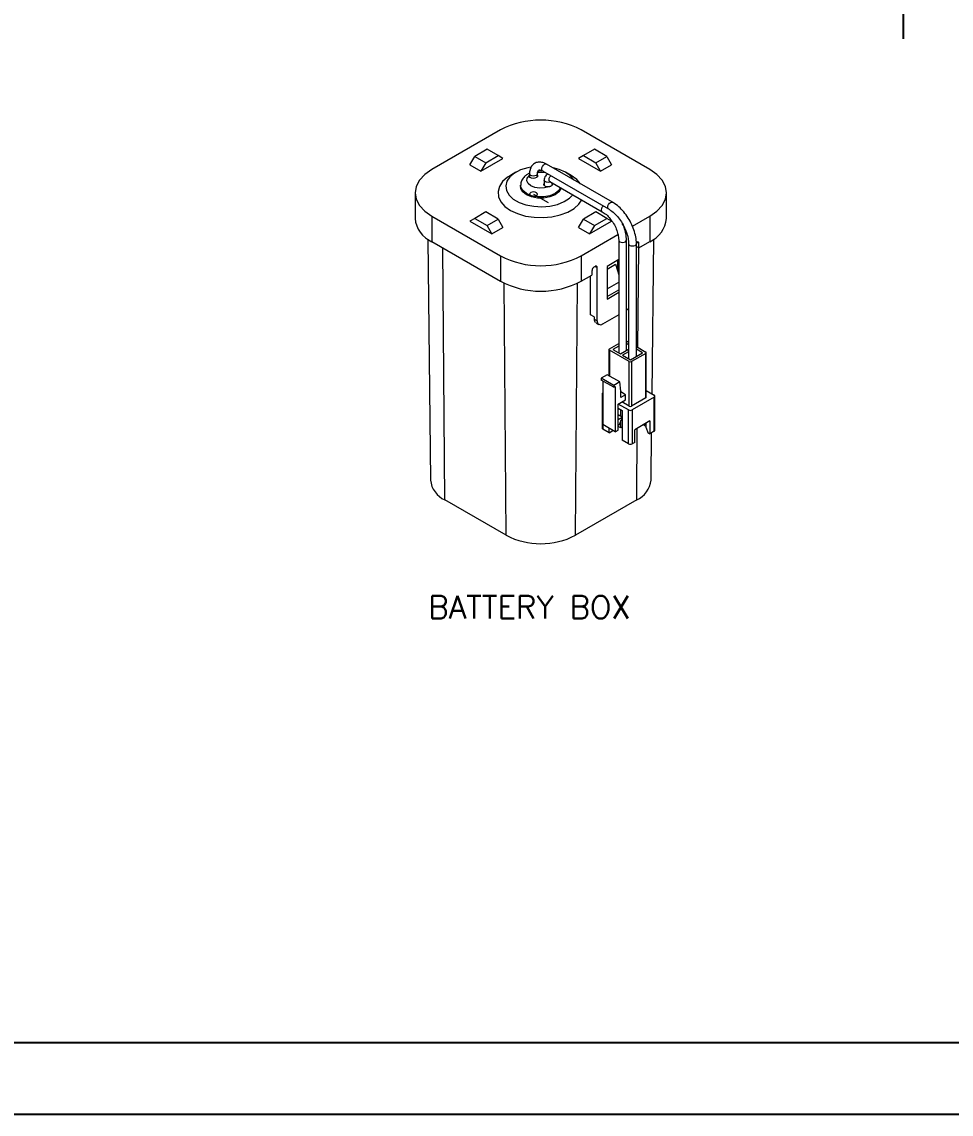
# Model space of a CAD drawing. Extents: x 0 to 594, y -1608 to -1188.
# Drawn here: x 307.3 to 450.5, y -1608 to -1439.7 of the extents above; entities that cross this region are included whole.
import ezdxf

# ---------------------------------------------------------------- set-up
doc = ezdxf.new("R2010")
doc.units = 0
doc.header["$LTSCALE"] = 7
doc.header["$MEASUREMENT"] = 0
doc.linetypes.add('CENTER', pattern=[2, 1.25, -0.25, 0.25, -0.25])
doc.layers.get('0').update_dxf_attribs({"color": 2, "linetype": 'CONTINUOUS'})
doc.layers.add('DIM', color=2, linetype='CONTINUOUS')
doc.layers.add('TXT', color=4, linetype='CONTINUOUS')
doc.styles.add('GHS', font='romans', dxfattribs={"bigfont": 'ghs'})

# ---------------------------------------------------------------- blocks, each defined once
blk = doc.blocks.new('BORDER')
blk.add_line((0, 0), (1, 0))

msp = doc.modelspace()

# ---------------------------------------------------------------- linework, layer by layer
at = {"color": 1, "linetype": 'CENTER'}
msp.add_line((443.18, -1442.32), (443.18, -1325.18), dxfattribs=at)
at = {"color": 7, "linetype": 'Continuous', "lineweight": 15}
for p, q in [((381.07, -1456.36), (370.49, -1462.47)), ((404.09, -1462.47), (393.51, -1456.36)), ((376.37, -1461.72), (377.11, -1460.44)), ((379.03, -1459.33), (377.11, -1460.44)), ((377.11, -1460.44), (378.81, -1461.42)), ((378.07, -1462.7), (381.46, -1460.74)), ((378.81, -1461.42), (380.73, -1460.31)), ((380.73, -1460.31), (379.03, -1459.33)), ((381.46, -1460.74), (380.73, -1460.31)), ((393.85, -1460.31), (393.12, -1460.74)), ((393.12, -1460.74), (396.51, -1462.7)), ((395.55, -1459.33), (393.85, -1460.31)), ((393.85, -1460.31), (395.78, -1461.42)), ((397.47, -1460.44), (395.55, -1459.33)), ((395.78, -1461.42), (397.47, -1460.44)), ((397.47, -1460.44), (398.21, -1461.72)), ((376.37, -1461.72), (378.07, -1462.7)), ((378.81, -1461.42), (378.07, -1462.7)), ((398.33, -1467.5), (388.16, -1461.62)), ((396.51, -1462.7), (395.78, -1461.42)), ((396.51, -1462.7), (398.21, -1461.72)), ((383.47, -1462.88), (382.62, -1463.37)), ((385.56, -1463.12), (385.56, -1463.58)), ((386.76, -1463.58), (386.76, -1463.12)), ((387.56, -1462.66), (397.73, -1468.53)), ((387.82, -1464.1), (387.82, -1464.88)), ((391.96, -1463.37), (391.11, -1462.88)), ((384.17, -1464.89), (384.17, -1465.08)), ((388.68, -1464.29), (388.69, -1464.29)), ((388.69, -1464.29), (396.77, -1468.96)), ((388.7, -1464.3), (388.69, -1464.29)), ((389.02, -1464.76), (389.02, -1464.49)), ((389.25, -1464.62), (389.05, -1464.82)), ((367.91, -1466.06), (367.91, -1469.98)), ((386.16, -1466.26), (388.42, -1467.56)), ((406.67, -1469.98), (406.67, -1466.06)), ((378.81, -1469), (377.11, -1469.98)), ((380.73, -1470.11), (378.81, -1469)), ((395.78, -1469), (393.85, -1470.11)), ((397.47, -1469.98), (395.78, -1469)), ((370.49, -1469.65), (381.07, -1475.76)), ((370.49, -1469.65), (370.49, -1473.57)), ((377.11, -1469.98), (376.37, -1470.4)), ((376.37, -1470.4), (379.77, -1472.36)), ((377.11, -1469.98), (379.03, -1471.09)), ((379.03, -1471.09), (380.73, -1470.11)), ((380.73, -1470.11), (381.46, -1471.38)), ((393.12, -1471.38), (393.85, -1470.11)), ((393.85, -1470.11), (395.55, -1471.09)), ((394.81, -1472.36), (398.21, -1470.4)), ((395.55, -1471.09), (397.47, -1469.98)), ((398.21, -1470.4), (397.47, -1469.98)), ((401.42, -1471.19), (404.09, -1469.65)), ((404.09, -1469.65), (404.09, -1473.57)), ((379.77, -1472.36), (379.03, -1471.09)), ((379.77, -1472.36), (381.46, -1471.38)), ((393.12, -1471.38), (394.81, -1472.36)), ((393.51, -1475.76), (399.18, -1472.49)), ((395.55, -1471.09), (394.81, -1472.36)), ((400.27, -1471.86), (400.37, -1471.8)), ((369.9, -1473.19), (370.29, -1510.31)), ((370.49, -1473.57), (381.07, -1479.68)), ((399.3, -1473.34), (399.3, -1490.73)), ((400.5, -1490.34), (400.5, -1473.34)), ((400.82, -1473.89), (400.82, -1491.61)), ((402.02, -1491.22), (402.02, -1473.89)), ((402.14, -1473.65), (402.42, -1473.82)), ((402.42, -1474.54), (404.09, -1473.57)), ((402.42, -1474.54), (402.42, -1473.82)), ((404.43, -1497.02), (404.69, -1473.19)), ((372.5, -1513.37), (372.21, -1474.57)), ((381.07, -1475.76), (381.07, -1479.68)), ((393.51, -1475.76), (393.51, -1479.68)), ((402.02, -1474.31), (402.42, -1474.54)), ((402.26, -1489.89), (402.38, -1474.51)), ((395.69, -1477.38), (395.47, -1477.51)), ((395.69, -1477.38), (395.97, -1477.54)), ((395.97, -1485.77), (395.97, -1477.54)), ((399.3, -1476.34), (397.5, -1477.38)), ((397.5, -1477.79), (398.78, -1477.05)), ((397.5, -1477.38), (397.5, -1482.41)), ((398.78, -1477.05), (399.3, -1478.66)), ((399.09, -1476.46), (399.09, -1478)), ((393.51, -1479.68), (395.18, -1478.72)), ((394.96, -1484.86), (394.96, -1478.85)), ((395.18, -1478), (395.18, -1478.72)), ((381.95, -1518.82), (381.66, -1479.99)), ((392.63, -1518.82), (392.93, -1479.99)), ((397.5, -1480.83), (399.3, -1479.79)), ((397.5, -1482.03), (399.3, -1480.99)), ((397.5, -1482.41), (399.3, -1481.37)), ((400.78, -1483.97), (400.5, -1484.14)), ((400.78, -1483.97), (400.82, -1483.95)), ((395.52, -1485.18), (394.96, -1484.86)), ((395.52, -1485.18), (395.52, -1485.51)), ((395.52, -1485.51), (395.97, -1485.77)), ((399.3, -1484.83), (396.82, -1486.26)), ((395.8, -1486.08), (396.22, -1486.32)), ((397.86, -1490.09), (399.3, -1489.26)), ((400.5, -1488.87), (400.82, -1489.06)), ((400.82, -1489.45), (400.5, -1489.26)), ((397.79, -1490.19), (397.79, -1494.23)), ((400.92, -1492.05), (397.86, -1490.29)), ((397.86, -1490.29), (397.86, -1494.27)), ((399.3, -1489.66), (398.37, -1490.19)), ((398.37, -1490.19), (399.56, -1490.88)), ((399.56, -1490.88), (400.82, -1490.15)), ((400.82, -1490.54), (399.9, -1491.07)), ((399.9, -1491.07), (401.09, -1491.76)), ((401.09, -1491.76), (402.95, -1490.68)), ((403.46, -1490.78), (401.25, -1492.05)), ((402.02, -1489.75), (403.46, -1490.58)), ((402.95, -1490.68), (402.02, -1490.15)), ((403.46, -1497.64), (403.46, -1490.78)), ((403.53, -1497.54), (403.53, -1490.68)), ((400.92, -1498.91), (400.92, -1492.05)), ((401.25, -1492.05), (401.25, -1498.91)), ((397.54, -1494.08), (396.62, -1494.61)), ((399.46, -1495.19), (397.54, -1494.08)), ((398.54, -1495.72), (396.62, -1494.61)), ((396.62, -1494.61), (396.62, -1494.9)), ((398.54, -1496.01), (396.62, -1494.9)), ((396.84, -1495.03), (396.84, -1501.75)), ((399.46, -1495.19), (398.54, -1495.72)), ((398.54, -1495.72), (398.54, -1496.01)), ((398.54, -1496.01), (398.77, -1495.88)), ((398.77, -1495.88), (398.77, -1502.86)), ((399.61, -1496.59), (399.46, -1495.19)), ((396.73, -1497.05), (396.73, -1502.28)), ((399.61, -1497.57), (399.61, -1496.59)), ((400.35, -1497.15), (399.61, -1496.72)), ((400.35, -1497.15), (399.61, -1497.57)), ((400.35, -1497.93), (400.35, -1497.15)), ((403.46, -1497.64), (401.25, -1498.91)), ((404.76, -1497.54), (401.37, -1499.5)), ((403.53, -1496.5), (404.76, -1497.21)), ((404.76, -1502.77), (404.76, -1497.54)), ((404.88, -1502.6), (404.88, -1497.38)), ((399.22, -1498.59), (400.35, -1497.93)), ((399.22, -1502.6), (399.22, -1498.59)), ((400.8, -1499.5), (399.22, -1498.59)), ((399.22, -1499.24), (399.81, -1499.58)), ((399.61, -1500.5), (399.61, -1499.47)), ((400.92, -1498.91), (399.78, -1498.26)), ((399.81, -1500.62), (399.22, -1500.27)), ((399.22, -1500.97), (399.81, -1500.63)), ((399.81, -1500.64), (399.33, -1501.88)), ((399.61, -1502.28), (399.61, -1501.15)), ((399.81, -1499.58), (399.81, -1504.15)), ((400.8, -1504.73), (400.8, -1499.5)), ((401.37, -1499.5), (401.37, -1504.73)), ((398.77, -1502.86), (396.84, -1501.75)), ((396.84, -1501.75), (396.84, -1502.44)), ((397.83, -1503.01), (396.84, -1502.44)), ((397.83, -1503.01), (397.83, -1502.32)), ((397.83, -1503.01), (398.4, -1502.68)), ((398.4, -1502.65), (398.4, -1502.68)), ((398.77, -1502.86), (399.22, -1502.6)), ((399.22, -1501.95), (399.33, -1501.88)), ((399.61, -1502.28), (399.22, -1502.05)), ((399.81, -1502.16), (399.61, -1502.28)), ((404.08, -1501.2), (401.76, -1502.54)), ((401.76, -1504.5), (401.76, -1502.54)), ((402.08, -1513.37), (402.16, -1502.31)), ((403.52, -1502.05), (403.06, -1501.79)), ((403.27, -1501.67), (403.52, -1501.81)), ((403.52, -1502.27), (403.52, -1501.52)), ((403.52, -1502.27), (403.8, -1502.99)), ((404.08, -1501.2), (404.08, -1503.16)), ((404.76, -1502.77), (404.08, -1503.16)), ((400.8, -1504.73), (399.81, -1504.15)), ((401.76, -1504.5), (401.37, -1504.73)), ((403.8, -1502.99), (404.08, -1503.16)), ((404.29, -1510.31), (404.37, -1502.99)), ((381.95, -1518.82), (372.5, -1513.37)), ((402.08, -1513.37), (392.63, -1518.82))]:
    msp.add_line(p, q, dxfattribs=at)
at = {"color": 7, "linetype": 'Continuous', "lineweight": 15, "flags": 128}
for points in [[(370.49, -1462.47), (369.4, -1463.24), (368.58, -1464.12), (368.08, -1465.07), (367.91, -1466.06), (368.08, -1467.05), (368.58, -1468.01), (369.4, -1468.88), (370.49, -1469.65)], [(385.76, -1462.09), (385.3, -1462.18), (384.19, -1462.53), (383.26, -1463.01), (382.54, -1463.6), (382.08, -1464.27), (381.89, -1464.99), (382, -1465.71), (382.4, -1466.4), (383.06, -1467.01), (383.94, -1467.53), (385.01, -1467.91), (386.2, -1468.13), (387.45, -1468.2), (388.69, -1468.09), (389.85, -1467.83), (390.88, -1467.41), (391.71, -1466.87), (392.23, -1466.34)], [(387.56, -1462.66), (387.56, -1462.66), (387.46, -1462.56), (387.43, -1462.39), (387.46, -1462.18), (387.56, -1461.97), (387.69, -1461.78), (387.86, -1461.65), (388.02, -1461.6), (388.16, -1461.62)], [(391.11, -1462.88), (390.13, -1462.43), (389.04, -1462.13)], [(404.09, -1469.65), (405.19, -1468.88), (406, -1468.01), (406.5, -1467.05), (406.67, -1466.06), (406.5, -1465.07), (406, -1464.12), (405.19, -1463.24), (404.09, -1462.47)], [(382.62, -1463.37), (382.16, -1463.66), (381.41, -1464.33), (380.92, -1465.07), (380.7, -1465.86), (380.77, -1466.66), (381.13, -1467.43), (381.76, -1468.14), (382.62, -1468.76)], [(388.54, -1465.12), (387.86, -1465.3), (387.11, -1465.34), (386.38, -1465.23), (385.76, -1464.98), (385.33, -1464.63), (385.14, -1464.21), (385.21, -1463.77), (385.53, -1463.38)], [(386.76, -1463.32), (386.8, -1463.42), (386.76, -1463.58), (386.61, -1463.71), (386.39, -1463.79), (386.12, -1463.82), (385.86, -1463.77), (385.65, -1463.67), (385.54, -1463.53), (385.53, -1463.38), (385.53, -1463.38)], [(386.76, -1463.12), (386.71, -1463.25), (386.58, -1463.37), (386.39, -1463.44), (386.16, -1463.47), (385.93, -1463.44), (385.74, -1463.37), (385.61, -1463.25), (385.56, -1463.12), (385.56, -1463.12)], [(386.78, -1462.89), (387.47, -1462.86), (388.02, -1462.93)], [(388.81, -1464.37), (388.65, -1464.42), (388.42, -1464.45), (388.19, -1464.42), (388, -1464.35), (387.87, -1464.23), (387.82, -1464.1), (387.82, -1464.1)], [(388.69, -1464.29), (388.69, -1464.29), (388.6, -1464.19), (388.56, -1464.02), (388.6, -1463.81), (388.69, -1463.6), (388.83, -1463.42), (388.84, -1463.4)], [(392.4, -1464.07), (391.89, -1463.44), (391.11, -1462.88)], [(393.43, -1464.67), (392.83, -1463.99), (391.96, -1463.37)], [(390.35, -1465.25), (390.07, -1465.7), (389.5, -1466.16), (388.71, -1466.49), (387.78, -1466.66), (386.8, -1466.66), (385.87, -1466.49), (385.09, -1466.16), (384.51, -1465.7), (384.21, -1465.17), (384.17, -1464.88)], [(390.39, -1465.28), (390.37, -1465.36), (390.07, -1465.9), (389.5, -1466.35), (388.71, -1466.69), (387.78, -1466.86), (386.8, -1466.86), (385.87, -1466.69), (385.09, -1466.35), (384.51, -1465.9), (384.21, -1465.36), (384.17, -1465.08)], [(388.54, -1465.12), (388.27, -1465.11), (388.03, -1465.05), (387.86, -1464.93), (387.78, -1464.78), (387.82, -1464.63)], [(389.02, -1464.63), (389.05, -1464.67), (389.05, -1464.82)], [(382.62, -1468.76), (383.7, -1469.26), (384.93, -1469.62), (386.26, -1469.82), (387.64, -1469.87), (389, -1469.74), (390.29, -1469.46), (391.44, -1469.02), (392.42, -1468.46), (393.17, -1467.79), (393.62, -1467.14)], [(385.63, -1466.09), (385.56, -1466.22), (385.59, -1466.36), (385.7, -1466.48), (385.88, -1466.56), (386.1, -1466.6), (386.34, -1466.59), (386.54, -1466.52), (386.69, -1466.42), (386.76, -1466.29), (386.73, -1466.16), (386.62, -1466.04), (386.44, -1465.95), (386.22, -1465.91), (385.98, -1465.93), (385.78, -1465.99), (385.63, -1466.09)], [(397.73, -1468.53), (397.64, -1468.43), (397.61, -1468.26), (397.64, -1468.05), (397.73, -1467.84), (397.87, -1467.66), (398.03, -1467.52), (398.19, -1467.47), (398.33, -1467.5), (398.33, -1467.5)], [(396.77, -1468.96), (396.68, -1468.85), (396.64, -1468.68), (396.68, -1468.48), (396.77, -1468.27), (396.91, -1468.08), (396.92, -1468.07)], [(399.3, -1473.34), (399.34, -1473.47), (399.47, -1473.58), (399.67, -1473.66), (399.9, -1473.68), (400.13, -1473.66), (400.32, -1473.58), (400.45, -1473.47), (400.5, -1473.34), (400.5, -1473.34)], [(400.82, -1473.9), (400.87, -1474.03), (401, -1474.14), (401.19, -1474.21), (401.42, -1474.24), (401.65, -1474.21), (401.85, -1474.14), (401.98, -1474.03), (402.02, -1473.89), (402.02, -1473.89)]]:
    msp.add_lwpolyline(points, dxfattribs=at)
at = {"color": 7, "linetype": 'Continuous', "lineweight": 15}
for centre, radius, start, end in [((387.29, -1468.37), 13.53, 62.6097, 117.3903), ((372.32, -1469.54), 4.43, 185.6948, 245.6253), ((402.27, -1469.54), 4.43, 294.3745, 354.3054), ((402.25, -1473.79), 0.175, 350.7862, 129.2045), ((387.29, -1463.75), 13.53, 242.6097, 297.3903), ((395.8, -1478.03), 0.615, 122.606, 177.3935), ((395.8, -1477.51), 0.175, 350.7868, 129.2039), ((387.29, -1467.67), 13.53, 242.6097, 297.3903), ((396.15, -1485.56), 0.627, 175.1649, 229.3092), ((396.49, -1485.85), 0.524, 170.7855, 309.2043), ((397.9, -1490.19), 0.105, 110.7793, 249.2183), ((403.42, -1490.68), 0.105, 290.785, 69.215), ((401.09, -1491.73), 0.369, 242.6098, 297.3894), ((396.9, -1497.05), 0.175, 110.7833, 249.2152), ((403.41, -1497.53), 0.121, 294.3749, 354.3074), ((404.7, -1497.38), 0.175, 290.7845, 69.217), ((401.09, -1498.58), 0.369, 242.6098, 297.3894), ((401.09, -1498.95), 0.615, 242.6109, 297.3886), ((396.93, -1502.26), 0.201, 185.6921, 245.626), ((404.68, -1502.58), 0.201, 294.3787, 354.3009), ((401.09, -1504.18), 0.615, 242.6109, 297.3886), ((374.08, -1509.9), 3.81, 186.2129, 245.58), ((400.51, -1509.9), 3.81, 294.4198, 353.7871), ((387.29, -1508.51), 11.61, 242.6096, 297.3904)]:
    msp.add_arc(centre, radius, start, end, dxfattribs=at)
for points, knots in [([(388.16, -1461.62), (388.03, -1461.56), (387.71, -1461.39), (387.17, -1461.28), (386.56, -1461.36), (386.04, -1461.69), (385.71, -1462.2), (385.57, -1462.7), (385.56, -1463.02), (385.56, -1463.12)], [0, 0, 0, 0, 0.10294, 0.272228, 0.430105, 0.60029, 0.76093, 0.924607, 1, 1, 1, 1]), ([(385.28, -1463.17), (385.15, -1463.26), (384.83, -1463.46), (384.44, -1463.91), (384.19, -1464.42), (384.2, -1464.75), (384.2, -1464.87)], [0, 0, 0, 0, 0.210943, 0.531125, 0.830572, 1, 1, 1, 1]), ([(385.52, -1463.06), (385.49, -1463.07), (385.41, -1463.1), (385.33, -1463.14), (385.28, -1463.17)], [0, 0, 0, 0, 0.370744, 1, 1, 1, 1]), ([(386.76, -1463.12), (386.76, -1463.05), (386.77, -1462.83), (386.87, -1462.6), (386.96, -1462.53), (387.09, -1462.49), (387.35, -1462.55), (387.52, -1462.64), (387.56, -1462.66)], [0, 0, 0, 0, 0.107822, 0.303857, 0.51688, 0.740848, 0.937373, 1, 1, 1, 1]), ([(387.64, -1462.71), (387.45, -1462.69), (387.17, -1462.66), (386.91, -1462.7), (386.84, -1462.72)], [0, 0, 0, 0, 0.722268, 1, 1, 1, 1]), ([(388.43, -1463.17), (388.38, -1463.18), (388.21, -1463.23), (388, -1463.45), (387.85, -1463.76), (387.83, -1463.99), (387.82, -1464.1)], [0, 0, 0, 0, 0.138036, 0.438152, 0.716904, 1, 1, 1, 1]), ([(389.05, -1464.82), (389.03, -1464.86), (389, -1464.94), (388.86, -1465.04), (388.7, -1465.09), (388.59, -1465.11), (388.54, -1465.12)], [0, 0, 0, 0, 0.256728, 0.539582, 0.822537, 1, 1, 1, 1]), ([(402.02, -1473.89), (402.02, -1473.71), (402, -1473.2), (401.83, -1472.3), (401.46, -1471.22), (400.93, -1470.17), (400.27, -1469.2), (399.51, -1468.36), (398.84, -1467.81), (398.44, -1467.56), (398.33, -1467.5)], [0, 0, 0, 0, 0.077076, 0.221626, 0.365821, 0.509662, 0.653507, 0.797745, 0.942832, 1, 1, 1, 1]), ([(396.77, -1468.96), (396.87, -1469.02), (397.18, -1469.22), (397.71, -1469.68), (398.28, -1470.38), (398.76, -1471.19), (399.1, -1472.04), (399.27, -1472.78), (399.29, -1473.18), (399.3, -1473.34)], [0, 0, 0, 0, 0.082866, 0.243474, 0.405679, 0.568938, 0.732338, 0.894531, 1, 1, 1, 1]), ([(397.73, -1468.53), (397.85, -1468.61), (398.2, -1468.82), (398.78, -1469.33), (399.43, -1470.08), (400, -1470.95), (400.43, -1471.89), (400.72, -1472.82), (400.82, -1473.49), (400.82, -1473.83), (400.82, -1473.89)], [0, 0, 0, 0, 0.075828, 0.222404, 0.370091, 0.518571, 0.667313, 0.815556, 0.962587, 1, 1, 1, 1]), ([(400.5, -1473.34), (400.49, -1473.17), (400.48, -1472.69), (400.29, -1471.86), (400.07, -1471.16), (399.88, -1470.82), (399.87, -1470.8)], [0, 0, 0, 0, 0.206107, 0.591252, 0.975314, 1, 1, 1, 1])]:
    msp.add_open_spline(points, degree=3, knots=knots, dxfattribs=at)
at = {"layer": 'TXT'}
msp.add_line((580, -1597), (26, -1597), dxfattribs=at)

# ---------------------------------------------------------------- block references
at = {"xscale": 594, "yscale": 420, "zscale": 594}
msp.add_blockref('BORDER', (0, -1608), dxfattribs=at)

# ---------------------------------------------------------------- texts
at = {"layer": 'DIM', "style": 'GHS'}
msp.add_text('BATTERY BOX', height=3.5, dxfattribs=at).set_placement((369.97, -1531.63))

doc.saveas('drawing.dxf')
